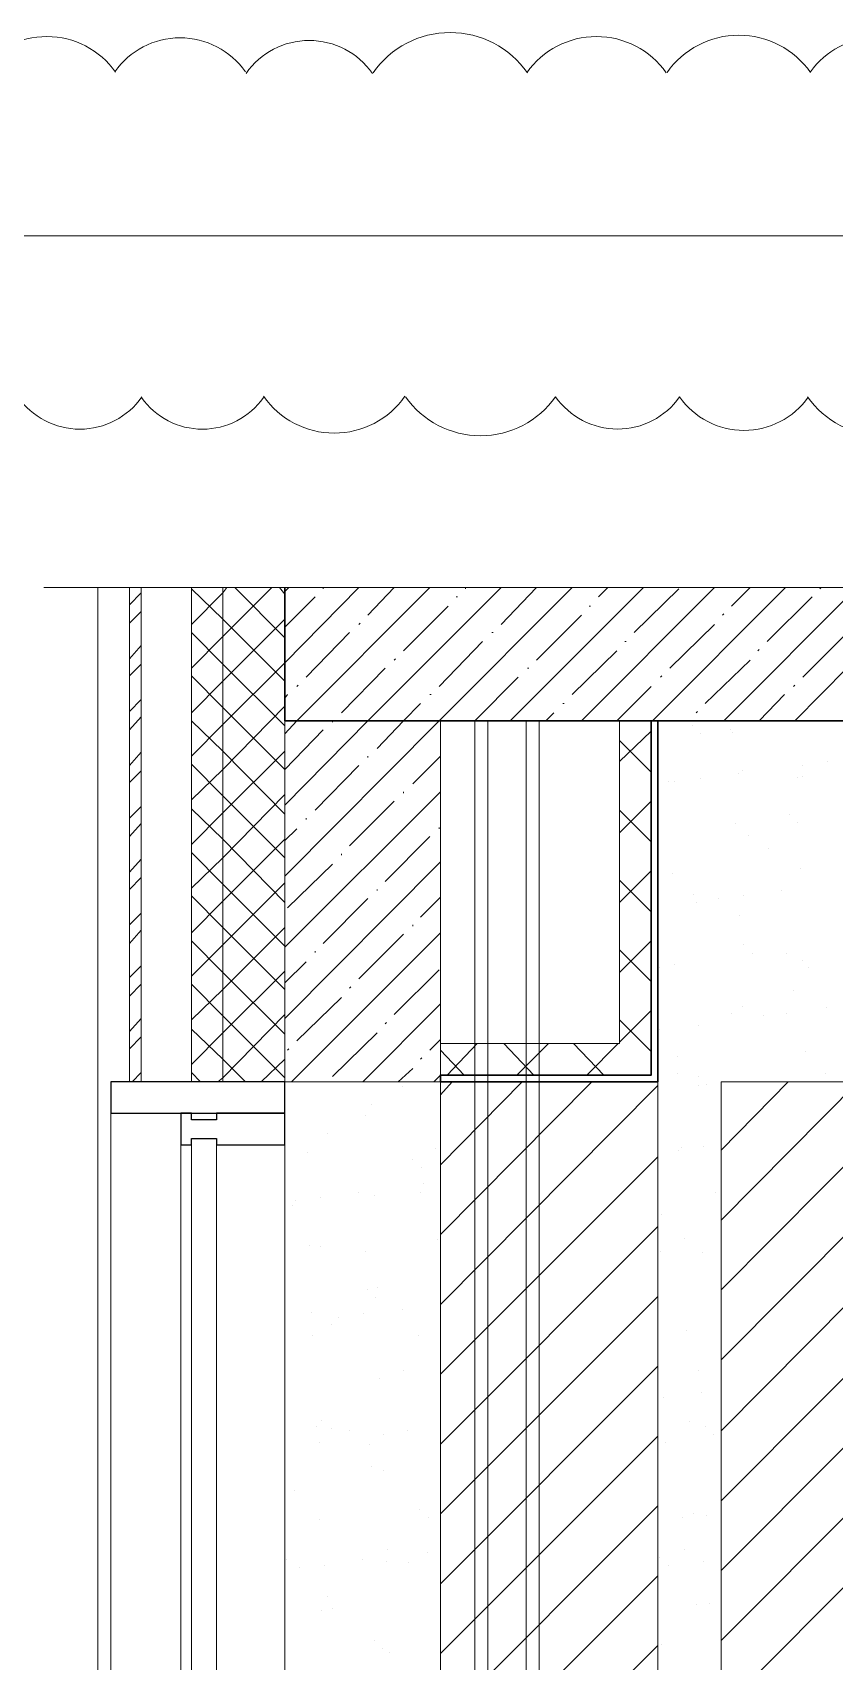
# Model space of a CAD drawing. Header units: millimetres. Extents: x -356862 to 418287, y 0 to 839748.
# Drawn here: x 371832 to 373150, y 762703 to 765380 of the extents above; entities that cross this region are included whole.
import ezdxf

# ---------------------------------------------------------------- set-up
doc = ezdxf.new("R2010")
doc.units = ezdxf.units.MM
doc.layers.add('PDF _Геометрия', color=7, linetype='Continuous', true_color=0xbababa)

msp = doc.modelspace()

# ---------------------------------------------------------------- linework, layer by layer
at = {"layer": 'PDF _Геометрия', "color": 251, "lineweight": 20, "true_color": 0x545454}
msp.add_lwpolyline([(375327.4412, 763976.2697), (375327.4412, 764002.2491), (375344.7608, 765045.7542), (375249.5031, 765045.7542), (371651.3587, 765045.7542)], dxfattribs=at)
at = {"layer": 'PDF _Геометрия', "color": 1, "lineweight": 20}
msp.add_lwpolyline([(372444.8226, 764781.4328, 0.520539925), (372691.321, 764781.4328, 0.52053993), (372895.2043, 764781.1791, 0.520539899), (373106.5946, 764780.8604)], format="xyb", dxfattribs=at)
at = {"layer": 'PDF _Геометрия', "color": 7, "lineweight": 5}
msp.add_lwpolyline([(387093.9361, 764467.713), (387005.1732, 764467.713), (379546.9257, 764467.713), (379510.1216, 764614.9295), (379436.5134, 764318.3315), (379399.7093, 764467.713), (371939.2969, 764467.713), (371850.534, 764467.713)], dxfattribs=at)
at = {"layer": 'PDF _Геометрия', "color": 7, "lineweight": 9}
for points in [[(371939.2969, 759869.3625), (371939.2969, 764467.713)], [(372134.1422, 760984.3109), (372134.1422, 763562.7645), (372093.0082, 763562.7645), (372093.0082, 760984.3109)]]:
    msp.add_lwpolyline(points, close=True, dxfattribs=at)
at = {"layer": 'PDF _Геометрия', "color": 7, "lineweight": 13}
msp.add_lwpolyline([(371991.2556, 764467.713), (371991.2556, 763655.8573), (372010.7402, 763655.8573), (372010.7402, 764467.713), (372010.7402, 763655.8573), (372246.7196, 763655.8573), (372246.7196, 764467.713)], dxfattribs=at)
at = {"layer": 'PDF _Геометрия', "color": 8, "lineweight": 9, "true_color": 0x808080}
for points in [[(371991.2556, 764439.5687), (372010.7402, 764459.0532)], [(372093.0082, 764407.0944), (372144.967, 764459.0532), (372151.4618, 764467.713)], [(372093.0082, 764335.6511), (372144.967, 764387.6099), (372225.0701, 764467.713)], [(372093.0082, 764190.5996), (372144.967, 764242.5584), (372246.7196, 764344.3109), (372367.9567, 764467.713)], [(372246.7196, 764314.0017), (372144.967, 764415.7542), (372093.0082, 764465.548)], [(372246.7196, 764385.445), (372164.4515, 764467.713)], [(372246.7196, 764456.8882), (372238.0598, 764467.713)], [(372246.7196, 764227.4037), (372266.2041, 764249.0532), (372484.8639, 764467.713)], [(372246.7196, 764110.4965), (372383.1113, 764249.0532), (372601.7711, 764467.713)], [(372246.7196, 763993.5893), (372500.0185, 764249.0532), (372718.6783, 764467.713)], [(372246.7196, 764461.2181), (372253.2144, 764467.713)], [(372309.5031, 764465.548), (372309.5031, 764467.713)], [(372383.1113, 764422.2491), (372426.4103, 764467.713)], [(372543.3175, 764465.548), (372543.3175, 764467.713)], [(372601.7711, 764407.0944), (372660.2247, 764467.713)], [(372616.9257, 764249.0532), (372835.5855, 764467.713)], [(372733.833, 764249.0532), (372952.4928, 764467.713)], [(372761.9773, 764452.5584), (372777.1319, 764467.713)], [(372820.4309, 764394.1047), (372894.0391, 764465.548)], [(372850.7402, 764249.0532), (373069.4, 764467.713)], [(372967.6474, 764249.0532), (373186.3072, 764467.713)], [(372980.6371, 764437.4037), (373010.9464, 764467.713)], [(373084.5546, 764249.0532), (373301.0495, 764467.713)], [(373125.6886, 764465.548), (373127.8536, 764467.713)], [(372246.7196, 764402.7645), (372296.5134, 764452.5584)], [(372441.5649, 764363.7955), (372515.1732, 764437.4037)], [(372528.1629, 764452.5584), (372530.3278, 764452.5584)], [(372746.8227, 764437.4037), (372748.9876, 764437.4037)], [(373039.0907, 764378.9501), (373112.6989, 764452.5584)], [(371991.2556, 764409.2594), (372010.7402, 764428.7439)], [(372093.0082, 764262.0429), (372144.967, 764314.0017), (372246.7196, 764415.7542)], [(372367.9567, 764407.0944), (372370.1216, 764409.2594)], [(372660.2247, 764348.6408), (372733.833, 764422.2491)], [(372878.8845, 764335.6511), (372952.4928, 764407.0944)], [(372965.4824, 764422.2491), (372967.6474, 764424.414)], [(372246.7196, 764240.3934), (372144.967, 764342.146), (372093.0082, 764394.1047)], [(372281.3587, 764320.4965), (372352.802, 764394.1047)], [(372500.0185, 764305.3419), (372571.4618, 764378.9501)], [(372586.6165, 764394.1047), (372588.7814, 764394.1047)], [(372805.2763, 764378.9501), (372807.4412, 764378.9501)], [(373097.5443, 764320.4965), (373171.1526, 764394.1047)], [(371991.2556, 764350.8058), (372010.7402, 764372.4553)], [(372426.4103, 764348.6408), (372428.5752, 764350.8058)], [(372718.6783, 764292.3522), (372792.2866, 764363.7955)], [(373023.9361, 764363.7955), (373026.101, 764365.9604)], [(371991.2556, 764322.6614), (372010.7402, 764342.146)], [(372339.8123, 764262.0429), (372411.2556, 764335.6511)], [(372645.0701, 764335.6511), (372647.235, 764335.6511)], [(372937.3381, 764277.1975), (373010.9464, 764348.6408)], [(372309.5031, 764233.8986), (372246.7196, 764168.9501), (372144.967, 764270.7027), (372093.0082, 764322.6614)], [(372266.2041, 764305.3419), (372268.369, 764307.5068)], [(372558.4721, 764249.0532), (372629.9154, 764320.4965)], [(372792.2866, 764249.0532), (372848.5752, 764305.3419)], [(372863.7299, 764320.4965), (372865.8948, 764322.6614)], [(373082.3897, 764305.3419), (373084.5546, 764307.5068)], [(371991.2556, 764264.2078), (372010.7402, 764283.6924)], [(372093.0082, 764119.1563), (372144.967, 764168.9501), (372246.7196, 764272.8676)], [(372246.7196, 764285.8573), (372251.0495, 764292.3522)], [(372398.266, 764203.5893), (372441.5649, 764249.0532), (372469.7093, 764277.1975)], [(372484.8639, 764292.3522), (372487.0288, 764292.3522)], [(372703.5237, 764277.1975), (372705.6886, 764277.1975)], [(373026.101, 764249.0532), (373067.235, 764292.3522)], [(371991.2556, 764233.8986), (372010.7402, 764255.548)], [(372246.7196, 764095.3419), (372144.967, 764199.2594), (372093.0082, 764249.0532)], [(372324.6577, 764246.8882), (372324.6577, 764249.0532), (372326.8227, 764249.0532)], [(372675.3794, 764249.0532), (372688.369, 764262.0429)], [(372922.1835, 764262.0429), (372924.3484, 764264.2078)], [(373143.0082, 764249.0532), (373143.0082, 764249.0532)], [(371991.2556, 764175.445), (372010.7402, 764197.0944)], [(372093.0082, 764045.548), (372144.967, 764097.5068), (372246.7196, 764199.2594)], [(372383.1113, 764188.4346), (372383.1113, 764190.5996)], [(372456.7196, 764145.1357), (372502.1835, 764190.5996)], [(371991.2556, 764147.3006), (372010.7402, 764166.7852)], [(372246.7196, 764023.8986), (372144.967, 764125.6511), (372093.0082, 764177.6099)], [(372296.5134, 764101.8367), (372367.9567, 764175.445)], [(372093.0082, 763974.1047), (372144.967, 764023.8986), (372246.7196, 764127.8161)], [(372246.7196, 763876.6821), (372502.1835, 764132.146)], [(372352.802, 764043.3831), (372426.4103, 764116.9913)], [(372441.5649, 764129.981), (372441.5649, 764132.146)], [(371991.2556, 764088.847), (372010.7402, 764108.3315)], [(372246.7196, 763950.2903), (372144.967, 764054.2078), (372093.0082, 764104.0017)], [(372281.3587, 764086.6821), (372281.3587, 764088.847)], [(371991.2556, 764058.5377), (372010.7402, 764080.1872)], [(372246.7196, 764052.0429), (372266.2041, 764071.5274)], [(372411.2556, 763984.9295), (372484.8639, 764058.5377)], [(372500.0185, 764071.5274), (372500.0185, 764073.6924)], [(372093.0082, 763900.4965), (372144.967, 763952.4553), (372246.7196, 764054.2078)], [(372246.7196, 763878.847), (372144.967, 763980.5996), (372093.0082, 764032.5584)], [(372339.8123, 764028.2285), (372339.8123, 764030.3934)], [(371991.2556, 764000.0841), (372010.7402, 764021.7336)], [(372246.7196, 763759.7748), (372502.1835, 764017.4037)], [(372251.0495, 763941.6305), (372324.6577, 764013.0738)], [(371991.2556, 763971.9398), (372010.7402, 763991.4243)], [(372093.0082, 763829.0532), (372144.967, 763881.012), (372246.7196, 763982.7645)], [(372246.7196, 763807.4037), (372144.967, 763909.1563), (372093.0082, 763961.1151)], [(372309.5031, 763883.1769), (372383.1113, 763956.7852)], [(372398.266, 763969.7748), (372398.266, 763971.9398)], [(372469.7093, 763926.4759), (372502.1835, 763958.9501)], [(371991.2556, 763913.4862), (372010.7402, 763932.9707)], [(371991.2556, 763883.1769), (372010.7402, 763904.8264)], [(372093.0082, 763757.6099), (372144.967, 763807.4037), (372246.7196, 763909.1563)], [(372257.5443, 763655.8573), (372502.1835, 763900.4965)], [(372367.9567, 763824.7233), (372441.5649, 763898.3315)], [(372456.7196, 763911.3212), (372456.7196, 763913.4862)], [(372246.7196, 763733.7955), (372144.967, 763835.548), (372093.0082, 763887.5068)], [(372296.5134, 763868.0223), (372296.5134, 763870.1872)], [(371991.2556, 763826.8882), (372010.7402, 763846.3728)], [(372246.7196, 763818.2285), (372281.3587, 763852.8676)], [(371991.2556, 763796.579), (372010.7402, 763816.0635)], [(372093.0082, 763684.0017), (372144.967, 763735.9604), (372246.7196, 763837.713)], [(372246.7196, 763662.3522), (372144.967, 763764.1047), (372093.0082, 763816.0635)], [(372426.4103, 763766.2697), (372500.0185, 763839.8779)], [(372266.2041, 763722.9707), (372339.8123, 763794.414)], [(372352.802, 763809.5687), (372354.967, 763811.7336)], [(372136.3072, 763655.8573), (372144.967, 763662.3522), (372246.7196, 763766.2697)], [(372374.4515, 763655.8573), (372502.1835, 763783.5893)], [(371991.2556, 763738.1254), (372010.7402, 763759.7748)], [(372181.7711, 763655.8573), (372144.967, 763692.6614), (372093.0082, 763742.4553)], [(372324.6577, 763664.5171), (372398.266, 763735.9604)], [(372411.2556, 763751.1151), (372413.4206, 763753.28)], [(371991.2556, 763709.981), (372010.7402, 763729.4656)], [(372251.0495, 763707.8161), (372253.2144, 763709.981)], [(372484.8639, 763707.8161), (372502.1835, 763725.1357)], [(372207.7505, 763655.8573), (372246.7196, 763692.6614)], [(372469.7093, 763692.6614), (372471.8742, 763694.8264)], [(371995.5855, 763655.8573), (372010.7402, 763671.012)], [(372108.1629, 763655.8573), (372093.0082, 763671.012)], [(372432.9051, 763655.8573), (372456.7196, 763677.5068)], [(372491.3587, 763655.8573), (372502.1835, 763666.6821)]]:
    msp.add_lwpolyline(points, dxfattribs=at)
at = {"layer": 'PDF _Геометрия', "color": 7, "lineweight": 9}
for points in [[(372093.0082, 763655.8573), (372093.0082, 764467.713)], [(372144.967, 763655.8573), (372144.967, 764467.713)], [(372502.1835, 763655.8573), (372502.1835, 760891.2181)], [(372963.3175, 760278.5377), (372963.3175, 763655.8573), (375520.1216, 763655.8573), (375520.1216, 763489.1563)], [(371960.9464, 760902.0429), (371960.9464, 760969.1563), (371960.9464, 762272.4553), (371960.9464, 763577.9192), (371960.9464, 763603.8986)], [(372075.6886, 763551.9398), (372075.6886, 762272.4553), (372075.6886, 760995.1357)], [(372246.7196, 763551.9398), (372246.7196, 762272.4553), (372246.7196, 760995.1357)]]:
    msp.add_lwpolyline(points, dxfattribs=at)
at = {"layer": 'PDF _Геометрия', "color": 7, "lineweight": 30}
msp.add_lwpolyline([(372246.7196, 764467.713), (372246.7196, 764249.0532), (387005.1732, 764249.0532)], dxfattribs=at)
at = {"layer": 'PDF _Геометрия', "color": 7, "lineweight": 13}
msp.add_lwpolyline([(372502.1835, 763655.8573), (372502.1835, 764249.0532), (372246.7196, 764249.0532), (372246.7196, 763655.8573)], close=True, dxfattribs=at)
at = {"layer": 'PDF _Геометрия', "color": 171, "lineweight": 20, "true_color": 0x7f7fff}
for points in [[(372502.1835, 764249.0532), (372859.4, 764249.0532), (372859.4, 760904.2078), (372502.1835, 760904.2078)], [(372502.1835, 763666.6821), (372848.5752, 763666.6821), (372848.5752, 764249.0532), (372796.6165, 764249.0532), (372796.6165, 763718.6408), (372502.1835, 763718.6408)], [(372502.1835, 763655.8573), (372246.7196, 763655.8573), (372246.7196, 760917.1975), (372502.1835, 760917.1975)], [(372502.1835, 763655.8573), (372246.7196, 763655.8573), (372246.7196, 760917.1975), (372502.1835, 760917.1975)], [(372502.1835, 760904.2078), (372859.4, 760904.2078), (372859.4, 763655.8573), (372502.1835, 763655.8573)]]:
    msp.add_lwpolyline(points, close=True, dxfattribs=at)
at = {"layer": 'PDF _Геометрия', "color": 171, "lineweight": 30, "true_color": 0x7f7fff}
msp.add_lwpolyline([(372859.4, 764249.0532), (372859.4, 763655.8573), (372502.1835, 763655.8573), (372502.1835, 763666.6821), (372848.5752, 763666.6821), (372848.5752, 764249.0532)], close=True, dxfattribs=at)
at = {"layer": 'PDF _Геометрия', "color": 252, "lineweight": 5, "true_color": 0x989898}
for points in [[(372558.4721, 764249.0532), (372558.4721, 760633.5893), (372562.802, 760633.5893), (372558.4721, 760633.5893), (372558.4721, 760607.6099), (372558.4721, 760581.6305), (372562.802, 760581.6305), (372558.4721, 760581.6305), (372558.4721, 760233.0738)], [(372580.1216, 760633.5893), (372580.1216, 764249.0532)], [(372642.9051, 764249.0532), (372642.9051, 760633.5893)], [(372664.5546, 760633.5893), (372664.5546, 764249.0532)]]:
    msp.add_lwpolyline(points, dxfattribs=at)
at = {"layer": 'PDF _Геометрия', "color": 24, "lineweight": 18, "true_color": 0xa12502}
msp.add_lwpolyline([(375448.6783, 763655.8573), (372963.3175, 763655.8573), (372963.3175, 760278.5377), (372859.4, 760278.5377), (372859.4, 764249.0532), (375448.6783, 764249.0532)], close=True, dxfattribs=at)
at = {"layer": 'PDF _Геометрия', "color": 6, "lineweight": 20}
for points in [[(372796.6165, 764181.9398), (372848.5752, 764231.7336)], [(372848.5752, 764164.6202), (372796.6165, 764216.579)], [(372796.6165, 764065.0326), (372848.5752, 764116.9913)], [(372848.5752, 764049.8779), (372796.6165, 764101.8367)], [(372796.6165, 763950.2903), (372848.5752, 764002.2491)], [(372848.5752, 763935.1357), (372796.6165, 763987.0944)], [(372796.6165, 763835.548), (372848.5752, 763887.5068)], [(372848.5752, 763820.3934), (372796.6165, 763872.3522)], [(372796.6165, 763720.8058), (372848.5752, 763772.7645)], [(372848.5752, 763705.6511), (372796.6165, 763757.6099)], [(372513.0082, 763666.6821), (372562.802, 763718.6408)], [(372655.8948, 763666.6821), (372606.101, 763718.6408)], [(372627.7505, 763666.6821), (372679.7093, 763718.6408)], [(372770.6371, 763666.6821), (372720.8433, 763718.6408)], [(372742.4928, 763666.6821), (372794.4515, 763718.6408)], [(372541.1526, 763666.6821), (372502.1835, 763707.8161)]]:
    msp.add_lwpolyline(points, dxfattribs=at)
at = {"layer": 'PDF _Геометрия', "color": 24, "lineweight": 18, "true_color": 0xa12502}
for points in [[(372915.6886, 764240.3934), (372915.6886, 764240.3934)], [(372928.6783, 764227.4037), (372928.6783, 764227.4037)], [(372978.4721, 764233.8986), (372978.4721, 764233.8986)], [(372982.802, 764229.5687), (372982.802, 764229.5687)], [(372997.9567, 764166.7852), (372997.9567, 764166.7852)], [(373097.5443, 764175.445), (373097.5443, 764175.445)], [(373138.6783, 764181.9398), (373138.6783, 764181.9398)], [(372876.7196, 764149.4656), (372876.7196, 764149.4656)], [(372887.5443, 764149.4656), (372887.5443, 764149.4656)], [(372928.6783, 764153.7955), (372928.6783, 764153.7955)], [(372991.4618, 764162.4553), (372991.4618, 764162.4553)], [(373088.8845, 764155.9604), (373088.8845, 764155.9604)], [(373097.5443, 764158.1254), (373097.5443, 764158.1254)], [(373075.8948, 764095.3419), (373075.8948, 764095.3419)], [(372987.1319, 764080.1872), (372987.1319, 764080.1872)], [(373008.7814, 764060.7027), (373008.7814, 764060.7027)], [(373088.8845, 764082.3522), (373088.8845, 764082.3522)], [(373041.2556, 764039.0532), (373041.2556, 764039.0532)], [(373093.2144, 764006.579), (373093.2144, 764006.579)], [(372883.2144, 763997.9192), (372883.2144, 763997.9192)], [(372917.8536, 763963.28), (372917.8536, 763963.28)], [(372922.1835, 763950.2903), (372922.1835, 763950.2903)], [(372958.9876, 763956.7852), (372958.9876, 763956.7852)], [(373000.1216, 763961.1151), (373000.1216, 763961.1151)], [(373062.9051, 763969.7748), (373062.9051, 763969.7748)], [(372993.6268, 763928.6408), (372993.6268, 763928.6408)], [(373000.1216, 763881.012), (373000.1216, 763881.012)], [(372861.5649, 763844.2078), (372861.5649, 763844.2078)], [(372887.5443, 763848.5377), (372887.5443, 763848.5377)], [(373015.2763, 763865.8573), (373015.2763, 763865.8573)], [(373071.5649, 763865.8573), (373071.5649, 763865.8573)], [(373097.5443, 763855.0326), (373097.5443, 763855.0326)], [(373106.2041, 763844.2078), (373106.2041, 763844.2078)], [(373082.3897, 763805.2388), (373082.3897, 763805.2388)], [(372980.6371, 763768.4346), (372980.6371, 763768.4346)], [(372997.9567, 763779.2594), (372997.9567, 763779.2594)], [(373032.5959, 763764.1047), (373032.5959, 763764.1047)], [(373071.5649, 763768.4346), (373071.5649, 763768.4346)], [(373136.5134, 763777.0944), (373136.5134, 763777.0944)], [(372861.5649, 763742.4553), (372861.5649, 763742.4553)], [(372926.5134, 763748.9501), (372926.5134, 763748.9501)], [(372891.8742, 763696.9913), (372891.8742, 763696.9913)], [(373101.8742, 763705.6511), (373101.8742, 763705.6511)], [(372891.8742, 763668.847), (372891.8742, 763668.847)], [(372926.5134, 763664.5171), (372926.5134, 763664.5171)], [(373134.3484, 763668.847), (373134.3484, 763668.847)], [(372439.4, 763647.1975), (372439.4, 763647.1975)], [(372926.5134, 763649.3625), (372926.5134, 763649.3625)], [(372939.5031, 763651.5274), (372939.5031, 763651.5274)], [(372389.6062, 763619.0532), (372389.6062, 763619.0532)], [(372378.7814, 763599.5687), (372378.7814, 763599.5687)], [(372315.9979, 763571.4243), (372315.9979, 763571.4243)], [(372935.1732, 763549.7748), (372935.1732, 763549.7748)], [(372283.5237, 763538.9501), (372283.5237, 763538.9501)], [(372456.7196, 763528.1254), (372456.7196, 763528.1254)], [(372493.5237, 763545.445), (372493.5237, 763545.445)], [(372894.0391, 763543.28), (372894.0391, 763543.28)], [(372898.369, 763547.6099), (372898.369, 763547.6099)], [(372471.8742, 763515.1357), (372471.8742, 763515.1357)], [(372367.9567, 763474.0017), (372367.9567, 763474.0017)], [(372393.9361, 763469.6718), (372393.9361, 763469.6718)], [(372469.7093, 763474.0017), (372469.7093, 763474.0017)], [(372474.0391, 763489.1563), (372474.0391, 763489.1563)], [(372954.6577, 763474.0017), (372954.6577, 763474.0017)], [(372259.7093, 763452.3522), (372259.7093, 763452.3522)], [(372264.0391, 763461.012), (372264.0391, 763461.012)], [(372305.1732, 763465.3419), (372305.1732, 763465.3419)], [(372865.8948, 763437.1975), (372865.8948, 763437.1975)], [(372287.8536, 763387.4037), (372287.8536, 763387.4037)], [(372497.8536, 763396.0635), (372497.8536, 763396.0635)], [(372902.6989, 763398.2285), (372902.6989, 763398.2285)], [(372305.1732, 763385.2388), (372305.1732, 763385.2388)], [(372378.7814, 763376.579), (372378.7814, 763376.579)], [(372863.7299, 763376.579), (372863.7299, 763376.579)], [(372933.0082, 763374.414), (372933.0082, 763374.414)], [(372383.1113, 763313.7955), (372383.1113, 763313.7955)], [(372398.266, 763318.1254), (372398.266, 763318.1254)], [(372396.101, 763300.8058), (372396.101, 763300.8058)], [(372439.4, 763281.3212), (372439.4, 763281.3212)], [(372290.0185, 763276.9913), (372290.0185, 763276.9913)], [(372322.4928, 763257.5068), (372322.4928, 763257.5068)], [(372335.4824, 763268.3315), (372335.4824, 763268.3315)], [(372376.6165, 763274.8264), (372376.6165, 763274.8264)], [(372292.1835, 763238.0223), (372292.1835, 763238.0223)], [(372465.3794, 763238.0223), (372465.3794, 763238.0223)], [(372907.0288, 763246.6821), (372907.0288, 763246.6821)], [(372441.5649, 763181.7336), (372441.5649, 763181.7336)], [(372926.5134, 763181.7336), (372926.5134, 763181.7336)], [(372402.5959, 763168.7439), (372402.5959, 763168.7439)], [(372868.0598, 763136.2697), (372868.0598, 763136.2697)], [(372930.8433, 763144.9295), (372930.8433, 763144.9295)], [(372307.3381, 763099.4656), (372307.3381, 763099.4656)], [(372911.3587, 763097.3006), (372911.3587, 763097.3006)], [(372298.6783, 763088.6408), (372298.6783, 763088.6408)], [(372322.4928, 763086.4759), (372322.4928, 763086.4759)], [(372352.802, 763082.146), (372352.802, 763082.146)], [(372409.0907, 763075.6511), (372409.0907, 763075.6511)], [(372448.0598, 763082.146), (372448.0598, 763082.146)], [(372937.3381, 763088.6408), (372937.3381, 763088.6408)], [(372950.3278, 763075.6511), (372950.3278, 763075.6511)], [(372303.0082, 763062.6614), (372303.0082, 763062.6614)], [(372385.2763, 763060.4965), (372385.2763, 763060.4965)], [(372872.3897, 763062.6614), (372872.3897, 763062.6614)], [(372389.6062, 763023.6924), (372389.6062, 763023.6924)], [(372409.0907, 763017.1975), (372409.0907, 763017.1975)], [(372261.8742, 762984.7233), (372261.8742, 762984.7233)], [(372303.0082, 762937.0944), (372303.0082, 762937.0944)], [(372467.5443, 762952.2491), (372467.5443, 762952.2491)], [(372482.6989, 762939.2594), (372482.6989, 762939.2594)], [(372900.534, 762939.2594), (372900.534, 762939.2594)], [(372917.8536, 762945.7542), (372917.8536, 762945.7542)], [(372939.5031, 762943.5893), (372939.5031, 762943.5893)], [(372415.5855, 762887.3006), (372415.5855, 762887.3006)], [(372480.534, 762882.9707), (372480.534, 762882.9707)], [(372902.6989, 762887.3006), (372902.6989, 762887.3006)], [(372248.8845, 762869.981), (372248.8845, 762869.981)], [(372270.534, 762856.9913), (372270.534, 762856.9913)], [(372311.668, 762861.3212), (372311.668, 762861.3212)], [(372374.4515, 762869.981), (372374.4515, 762869.981)], [(372413.4206, 762867.8161), (372413.4206, 762867.8161)], [(372450.2247, 762865.6511), (372450.2247, 762865.6511)], [(372861.5649, 762874.3109), (372861.5649, 762874.3109)], [(372876.7196, 762861.3212), (372876.7196, 762861.3212)], [(372935.1732, 762867.8161), (372935.1732, 762867.8161)], [(372315.9979, 762809.3625), (372315.9979, 762809.3625)], [(372943.833, 762798.5377), (372943.833, 762798.5377)], [(372307.3381, 762787.713), (372307.3381, 762787.713)], [(372324.6577, 762789.8779), (372324.6577, 762789.8779)], [(372922.1835, 762796.3728), (372922.1835, 762796.3728)], [(372393.9361, 762737.9192), (372393.9361, 762737.9192)], [(372406.9257, 762724.9295), (372406.9257, 762724.9295)], [(372417.7505, 762718.4346), (372417.7505, 762718.4346)], [(372865.8948, 762731.4243), (372865.8948, 762731.4243)]]:
    msp.add_lwpolyline(points, dxfattribs=at)
at = {"layer": 'PDF _Геометрия', "color": 7, "lineweight": 25}
for points in [[(371960.9464, 763655.8573), (371960.9464, 763603.8986), (372246.7196, 763603.8986), (372246.7196, 763655.8573)], [(372093.0082, 763593.0738), (372093.0082, 763603.8986), (372075.6886, 763603.8986), (372075.6886, 763551.9398), (372093.0082, 763551.9398), (372093.0082, 763562.7645), (372134.1422, 763562.7645), (372134.1422, 763551.9398), (372246.7196, 763551.9398), (372246.7196, 763603.8986), (372134.1422, 763603.8986), (372134.1422, 763593.0738)]]:
    msp.add_lwpolyline(points, close=True, dxfattribs=at)
at = {"layer": 'PDF _Геометрия', "color": 171, "lineweight": 20, "true_color": 0x7f7fff}
for points in [[(372502.1835, 763634.2078), (372521.668, 763655.8573)], [(372502.1835, 763519.4656), (372636.4103, 763655.8573)], [(372502.1835, 763404.7233), (372751.1526, 763655.8573)], [(372963.3175, 763543.28), (373073.7299, 763655.8573)], [(372963.3175, 763428.5377), (373188.4721, 763655.8573)], [(372963.3175, 763313.7955), (373303.2144, 763655.8573)], [(372963.3175, 763199.0532), (373417.9567, 763655.8573)], [(372963.3175, 763082.146), (373532.6989, 763655.8573)], [(372963.3175, 762967.4037), (373649.6062, 763655.8573)], [(372963.3175, 762852.6614), (373764.3484, 763655.8573)], [(372963.3175, 762737.9192), (373879.0907, 763655.8573)], [(372963.3175, 762623.1769), (373993.833, 763655.8573)], [(372502.1835, 763289.981), (372859.4, 763649.3625)], [(372502.1835, 763175.2388), (372859.4, 763532.4553)], [(372502.1835, 763060.4965), (372859.4, 763417.713)], [(372502.1835, 762945.7542), (372859.4, 763302.9707)], [(372502.1835, 762831.012), (372859.4, 763188.2285)], [(372502.1835, 762716.2697), (372859.4, 763073.4862)], [(372502.1835, 762601.5274), (372859.4, 762958.7439)], [(372502.1835, 762486.7852), (372859.4, 762844.0017)], [(372502.1835, 762372.0429), (372859.4, 762729.2594)]]:
    msp.add_lwpolyline(points, dxfattribs=at)
at = {"layer": 'PDF _Геометрия', "color": 1, "lineweight": 20}
for centre, radius, start, end in [((371855.7749, 765235.7962), 137.4742, 35.0024387, 144.9975613), ((372074.4435, 765240.1261), 130.9794, 35.0024453, 144.9975547), ((372518.2761, 765224.9714), 154.7938, 35.0024391, 144.9975609), ((372758.595, 765233.6312), 139.6392, 35.0024432, 144.9975568), ((372992.419, 765231.4663), 143.969, 35.0024312, 144.9975688), ((373217.5828, 765240.1261), 130.9794, 35.0024453, 144.9975547), ((372286.6169, 765240.1261), 126.6495, 35.0024297, 144.9975703), ((371909.9008, 764852.5849), 124.4846, 215.0024452, 324.9975548), ((372111.2492, 764850.4199), 122.3196, 215.0024339, 324.9975661), ((372327.7529, 764863.4108), 141.8041, 215.0024444, 324.9975556), ((373228.4081, 764867.7406), 150.4639, 215.0024456, 324.9975544)]:
    msp.add_arc(centre, radius, start, end, dxfattribs=at)

doc.saveas('drawing.dxf')
